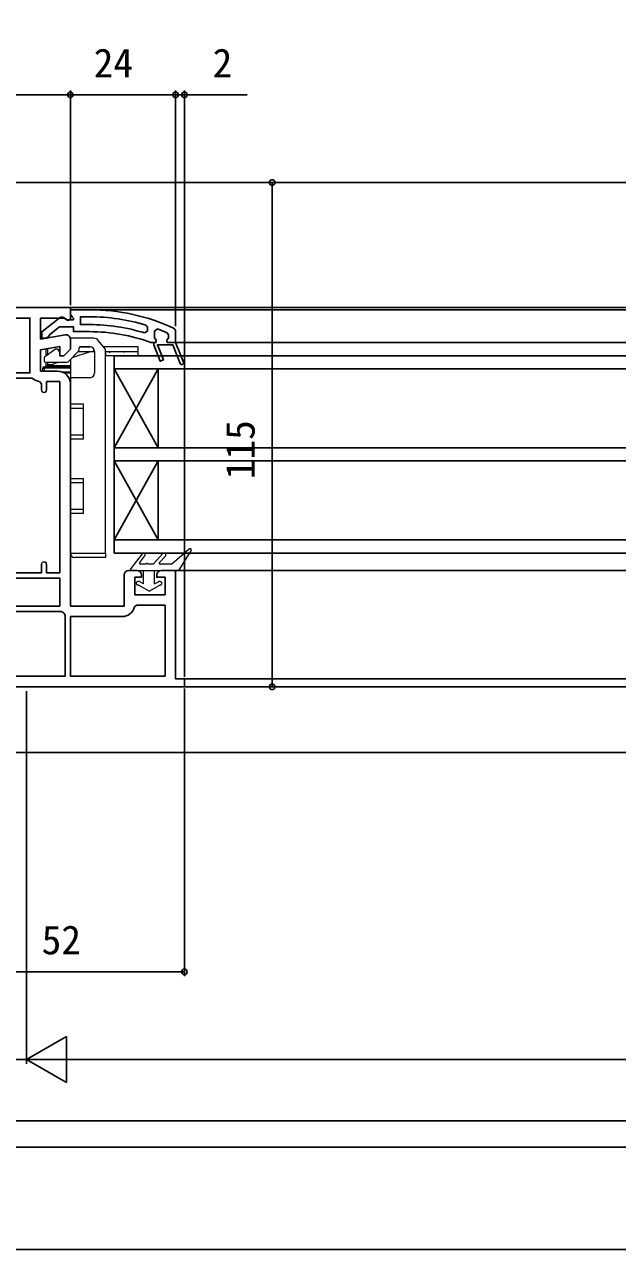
# Model space of a CAD drawing. Units: millimetres, scale not verified. Extents: x -525 to 525, y -783 to 778.
# Drawn here: x -256.3 to -121.1, y -782.7 to -503.3 of the extents above; entities that cross this region are included whole.
import ezdxf
from ezdxf.enums import TextEntityAlignment as Align

# ---------------------------------------------------------------- set-up
doc = ezdxf.new("R2010")
doc.units = ezdxf.units.MM
doc.header["$LTSCALE"] = 4
for name, color, linetype in [('0-3_YKK_11', 7, 'Continuous'), ('0-4_YKK_12', 2, 'Continuous'), ('0-7_YKK_D', 6, 'Continuous'), ('0-8_YKK_ZWAK', 7, 'Continuous'), ('0-9_YSS_K', 3, 'Continuous')]:
    doc.layers.add(name, color=color, linetype=linetype)
doc.layers.add('0-5_YKK_13', color=4, linetype='Continuous', lineweight=18)
doc.styles.add('ＭＳ ゴシック', font='')
doc.styles.get('ＭＳ ゴシック').set_extended_font_data('MS Gothic')

msp = doc.modelspace()

# ---------------------------------------------------------------- linework, layer by layer
at = {"layer": '0-3_YKK_11'}
msp.add_line((-230.671, -627.86), (-232.571, -627.86), dxfattribs=at)
for points in [[(-275.871, -540.36), (-275.871, -600.96), (-303.871, -600.96), (-303.871, -604.36), (-301.971, -604.36), (-301.471, -603.86), (-300.971, -603.36), (-275.871, -603.36), (-275.871, -654.36), (-274.371, -654.36), (-274.371, -666.86), (-275.871, -666.86), (-275.871, -669.36), (-271.871, -669.36), (-271.871, -654.36), (-219.871, -654.36), (-219.871, -652.56), (-221.871, -652.56), (-221.871, -627.86), (-225.171, -627.86)], [(-247.045, -574.075), (-252.671, -575.068), (-252.671, -570.26), (-247.315, -570.26), (-246.447, -570.802), (-245.871, -570.483), (-245.871, -567.86), (-262.378, -567.86), (-263.822, -540.308)], [(-241.504, -568.36), (-245.872, -568.36), (-245.872, -569.46), (-245.434, -569.956), (-245.172, -570.254), (-245.172, -570.66), (-246.572, -570.66), (-246.972, -570.46)], [(-273.471, -582.76), (-255.071, -582.76), (-255.071, -570.26), (-261.903, -570.26)], [(-248.389, -570.273), (-252.372, -573.385), (-252.372, -574.86), (-251.271, -574.86), (-250.771, -574.385), (-250.58, -574.015), (-248.333, -572.26), (-245.172, -572.26), (-245.172, -573.36), (-241.504, -573.36)], [(-241.504, -571.76), (-243.572, -571.76), (-243.572, -569.96), (-241.504, -569.96)], [(-228.627, -571.869), (-228.272, -572.347), (-228.272, -573.184), (-228.92, -573.662)], [(-223.772, -573.655), (-223.472, -574.113), (-223.472, -574.786), (-223.847, -575.27), (-223.772, -575.86), (-221.872, -575.86), (-220.1, -580.312), (-221.872, -575.86), (-221.872, -573.078), (-222.162, -572.625)], [(-248.771, -582.36), (-252.671, -582.36), (-252.671, -577.505), (-248.271, -576.729), (-248.271, -578.86), (-247.371, -578.86), (-245.871, -577.36), (-245.871, -575.06)], [(-220.844, -580.608), (-222.534, -576.36), (-226.011, -576.36), (-224.637, -579.812), (-225.38, -580.108), (-226.872, -576.36), (-226.872, -575.86), (-226.372, -575.86), (-226.297, -575.27), (-226.672, -574.786), (-226.672, -574.76), (-226.672, -573.225), (-225.997, -572.756)], [(-227.489, -575.83), (-227.318, -575.86), (-226.872, -575.86), (-226.872, -576.36), (-225.38, -580.108), (-224.637, -579.812), (-226.011, -576.36), (-222.534, -576.36), (-220.844, -580.608)], [(-273.471, -628.36), (-273.471, -583.96), (-254.671, -583.96), (-254.326, -584.098)], [(-252.92, -584.747), (-252.471, -585.245), (-252.471, -586.66)], [(-251.271, -586.66), (-251.271, -584.76), (-248.271, -584.76), (-248.271, -628.36), (-251.271, -628.36), (-251.271, -626.46)], [(-233.571, -628.86), (-233.571, -635.96), (-245.871, -635.96), (-245.871, -585.26)], [(-252.471, -626.46), (-252.471, -628.36), (-273.471, -628.36)], [(-226.171, -628.86), (-226.171, -629.36), (-224.271, -629.36), (-224.271, -633.36), (-231.171, -633.36), (-231.171, -629.36), (-229.671, -629.36), (-229.671, -628.86)], [(-231.253, -636.143), (-230.767, -635.76), (-224.271, -635.76), (-224.271, -651.96)], [(-247.582, -637.337), (-247.964, -637.16), (-273.471, -637.16), (-273.471, -651.96)], [(-273.471, -651.96), (-247.071, -651.96), (-247.071, -638.053), (-247.248, -637.671)], [(-224.271, -651.96), (-245.871, -651.96), (-245.871, -638.36), (-234.071, -638.36)]]:
    msp.add_lwpolyline(points, dxfattribs=at)
msp.add_lwpolyline([(-273.471, -635.96), (-248.271, -635.96), (-248.271, -629.56), (-273.471, -629.56)], close=True, dxfattribs=at)
for centre, radius, start, end in [((-241.505, -614.36), 46, 65.13402, 89.99999), ((-247.772, -571.06), 1, 36.86989, 128.08672), ((-241.504, -614.36), 44.4, 73.13981, 90.00001), ((-241.504, -614.36), 42.6, 72.81723, 90.00001), ((-246.871, -575.06), 1, 360, 99.99998), ((-241.504, -614.36), 41, 70.01112, 90.00001), ((-241.504, -614.36), 44.4, 66.46078, 69.55779), ((-220.472, -580.46), 0.4, 201.69939, 21.69941), ((-220.472, -580.46), 0.4, 201.69939, 21.69941), ((-248.771, -585.26), 2.9, 0.00001, 89.99999), ((-252.671, -582.36), 2.4, 226.39716, 264.0622), ((-251.871, -586.66), 0.6, 179.99999, 0.00001), ((-251.871, -626.46), 0.6, 359.99999, 180.00001), ((-232.571, -628.86), 1, 90.00001, 179.99999), ((-230.671, -628.86), 1, 0.00001, 89.99999), ((-225.171, -628.86), 1, 90.00001, 179.99999), ((-234.071, -635.46), 2.9, 270.00001, 346.39104), ((-245.371, -635.46), 2.9, 220.32022, 229.67978)]:
    msp.add_arc(centre, radius, start, end, dxfattribs=at)
at = {"layer": '0-4_YKK_12'}
for p, q in [((-265.873, -539.36), (2.602, -539.36)), ((-246.371, -567.86), (2.602, -567.86)), ((-241.504, -568.36), (2.602, -568.36)), ((2.602, -575.86), (-221.871, -575.86)), ((-235.871, -578.862), (2.602, -578.862)), ((-235.871, -623.86), (-235.871, -578.862)), ((-235.871, -581.86), (2.602, -581.86)), ((-235.871, -581.86), (-225.871, -599.86)), ((-235.871, -599.86), (-225.871, -581.86)), ((-225.871, -581.86), (-225.871, -599.86)), ((-235.871, -599.86), (2.602, -599.86)), ((-235.871, -602.86), (2.602, -602.86)), ((-235.871, -620.86), (-225.871, -602.86)), ((-235.871, -602.86), (-225.871, -620.86)), ((-225.871, -620.86), (-225.871, -602.86)), ((-235.871, -620.86), (2.602, -620.86)), ((-235.871, -623.86), (2.602, -623.86)), ((2.602, -627.86), (-222.372, -627.86)), ((-220.372, -652.56), (2.602, -652.56)), ((-220.371, -654.36), (2.602, -654.36)), ((-273.424, -669.36), (2.602, -669.36))]:
    msp.add_line(p, q, dxfattribs=at)
at = {"layer": '0-5_YKK_13'}
for p, q in [((-245.892, -574.86), (-245.871, -574.86)), ((-245.871, -575.06), (-245.871, -574.86)), ((-245.871, -575.06), (-245.871, -576.653)), ((-240.592, -574.86), (-245.671, -574.86)), ((-237.937, -577.278), (-239.421, -575.423)), ((-249.223, -577.396), (-251.743, -579.161)), ((-251.371, -578.901), (-251.371, -577.275)), ((-251.071, -577.222), (-251.071, -578.691)), ((-248.787, -577.36), (-249.108, -577.36)), ((-248.271, -578.053), (-248.614, -577.46)), ((-246.396, -580.214), (-244.018, -577.835)), ((-244.043, -577.86), (-240.371, -577.86)), ((-243.871, -577.482), (-243.871, -577.06)), ((-243.671, -576.86), (-241.371, -576.86)), ((-241.471, -576.86), (-243.671, -576.86)), ((-241.371, -576.86), (-241.471, -576.86)), ((-240.621, -577.199), (-240.621, -577.86)), ((-240.371, -577.86), (-240.371, -582.86)), ((-230.671, -576.86), (-238.271, -576.86)), ((-237.871, -623.86), (-237.871, -577.466)), ((-237.871, -577.86), (-230.671, -577.86)), ((-237.871, -577.86), (-237.871, -578.862)), ((-236.918, -578.13), (-236.918, -578.23)), ((-233.743, -578.03), (-233.743, -578.13)), ((-230.671, -577.86), (-230.371, -577.86)), ((-230.568, -577.93), (-230.568, -578.03)), ((-230.372, -578.862), (-230.371, -577.86)), ((-251.871, -579.407), (-251.871, -580.06)), ((-251.571, -580.36), (-246.75, -580.36)), ((-251.371, -581.06), (-251.371, -580.36)), ((-251.071, -581.06), (-251.371, -581.06)), ((-251.071, -580.36), (-251.071, -581.06)), ((-249.888, -580.78), (-248.654, -580.36)), ((-245.871, -579.689), (-245.871, -583.86)), ((-240.371, -578.862), (-240.372, -578.862)), ((-230.372, -578.862), (-237.871, -578.862)), ((-232.155, -578.823), (-232.155, -578.862)), ((-252.171, -582.36), (-252.171, -581.66)), ((-251.871, -581.36), (-246.171, -581.36)), ((-251.871, -581.66), (-251.871, -581.36)), ((-246.171, -581.66), (-251.871, -581.66)), ((-247.713, -582.56), (-245.871, -582.56)), ((-245.871, -582.86), (-247.143, -582.86)), ((-246.171, -581.36), (-246.171, -581.66)), ((-245.871, -583.86), (-245.871, -589.86)), ((-241.371, -583.86), (-245.871, -583.86)), ((-245.871, -589.86), (-242.871, -589.86)), ((-242.871, -597.86), (-242.871, -589.86)), ((-245.871, -596.86), (-242.871, -596.86)), ((-245.871, -597.86), (-245.871, -596.86)), ((-245.871, -597.86), (-245.871, -606.86)), ((-242.871, -597.86), (-245.871, -597.86)), ((-245.871, -606.86), (-242.871, -606.86)), ((-242.871, -614.86), (-242.871, -606.86)), ((-245.871, -613.86), (-242.871, -613.86)), ((-245.871, -614.86), (-245.871, -613.86)), ((-245.871, -614.86), (-245.871, -623.86)), ((-242.871, -614.86), (-245.871, -614.86)), ((-222.715, -626.312), (-218.766, -622.932)), ((-245.871, -623.86), (-237.871, -623.86)), ((-237.871, -624.86), (-244.871, -624.86)), ((-237.871, -623.86), (-237.871, -624.86)), ((-229.487, -624.014), (-232.108, -627.376)), ((-230.044, -626.038), (-228.855, -624.506)), ((-226.912, -626.297), (-224.764, -623.988)), ((-225.566, -626.024), (-224.178, -624.533)), ((-221.171, -627.86), (-218.317, -623.32)), ((-231.871, -627.86), (-221.171, -627.86)), ((-228.593, -626.36), (-229.886, -626.36)), ((-229.171, -630.915), (-229.171, -627.86)), ((-227.058, -626.36), (-228.193, -626.36)), ((-226.671, -630.915), (-226.671, -627.86)), ((-222.845, -626.36), (-225.419, -626.36)), ((-230.239, -630.36), (-230.471, -630.36)), ((-230.346, -631.16), (-230.471, -631.16)), ((-227.921, -632.56), (-230.346, -631.16)), ((-229.171, -630.915), (-230.039, -630.414)), ((-227.921, -632.56), (-225.496, -631.16)), ((-226.671, -630.915), (-225.804, -630.414)), ((-225.371, -630.36), (-225.604, -630.36)), ((-225.371, -631.16), (-225.496, -631.16))]:
    msp.add_line(p, q, dxfattribs=at)
for points in [[(-245.454, -579.272), (-241.306, -577.86), (-240.371, -577.86)], [(-230.371, -577.86), (-230.371, -576.86), (-230.671, -576.86)], [(-251.071, -581.36), (-251.071, -581.06), (-245.871, -581.06)], [(-252.171, -581.66), (-251.871, -581.66), (-251.871, -582.36)], [(-242.871, -590.86), (-245.871, -590.86), (-245.871, -589.86)], [(-242.871, -607.86), (-245.871, -607.86), (-245.871, -606.86)]]:
    msp.add_lwpolyline(points, dxfattribs=at)
for centre, radius, start, end in [((-245.671, -575.06), 0.2, 90, 180), ((-240.592, -576.36), 1.5, 38.65981, 90), ((-249.108, -577.56), 0.2, 90, 125), ((-248.787, -577.56), 0.2, 30, 90), ((-244.371, -577.482), 0.5, 315, 0), ((-243.671, -577.06), 0.2, 90, 180), ((-241.371, -577.86), 1, 0, 90), ((-238.171, -577.466), 0.3, 0, 38.65981), ((-251.571, -579.407), 0.3, 125, 180), ((-251.571, -580.06), 0.3, 180, 270), ((-251.671, -581.06), 0.3, 270, 0), ((-250.371, -579.36), 1.5, 221.81031, 228.18969), ((-250.371, -579.36), 1.5, 242.18186, 288.79043), ((-246.75, -579.86), 0.5, 270, 315), ((-246.171, -581.06), 0.3, 270, 0), ((-251.871, -581.66), 0.3, 90, 180), ((-246.171, -581.06), 0.6, 270, 300), ((-241.371, -582.86), 1, 270, 0), ((-218.571, -623.16), 0.3, 327.84718, 130.56105), ((-244.871, -623.86), 1, 180, 270), ((-229.171, -624.26), 0.4, 322.18768, 142.05449), ((-224.471, -624.26), 0.4, 317.0674, 137.0674), ((-231.871, -627.56), 0.3, 142.05449, 270), ((-229.886, -626.16), 0.2, 142.18768, 270), ((-228.393, -626.36), 0.2, 0, 180), ((-227.058, -626.16), 0.2, 270, 317.0674), ((-225.419, -626.16), 0.2, 137.0674, 270), ((-222.845, -626.16), 0.2, 270, 310.56105), ((-230.471, -630.76), 0.4, 90, 270), ((-230.239, -630.76), 0.4, 60, 90), ((-225.604, -630.76), 0.4, 90, 120), ((-225.371, -630.76), 0.4, 270, 90)]:
    msp.add_arc(centre, radius, start, end, dxfattribs=at)
at = {"layer": '0-7_YKK_D'}
for p, q in [((-263.871, -519.36), (-245.871, -519.36)), ((-245.871, -567.36), (-245.871, -518.36)), ((-245.871, -567.36), (-245.871, -518.36)), ((-245.871, -519.36), (-221.872, -519.36)), ((-221.872, -519.36), (-224.422, -519.36)), ((-221.872, -572.078), (-221.872, -518.36)), ((-221.872, -572.078), (-221.872, -518.36)), ((-221.872, -519.36), (-219.871, -519.36)), ((-219.871, -652.06), (-219.871, -518.36)), ((-219.871, -519.36), (-205.555, -519.36)), ((-199.871, -539.36), (-199.871, -654.36)), ((-255.871, -655.36), (-255.871, -740.36)), ((-255.871, -655.36), (-255.871, -740.36)), ((-219.871, -654.761), (-219.871, -720.36)), ((-219.371, -654.36), (-198.871, -654.36)), ((-271.871, -719.36), (-219.871, -719.36)), ((-255.871, -739.36), (-246.778, -734.11)), ((-246.778, -744.61), (-246.778, -734.11)), ((-275.871, -739.36), (-255.871, -739.36)), ((-255.871, -739.36), (-246.778, -744.61)), ((-255.871, -739.36), (-237.685, -739.36)), ((253.629, -739.36), (-245.371, -739.36)), ((-265.371, -759.36), (273.629, -759.36))]:
    msp.add_line(p, q, dxfattribs=at)
for centre in [(-245.871, -519.36), (-245.871, -519.36), (-221.872, -519.36), (-221.872, -519.36), (-219.871, -519.36), (-199.871, -539.36), (-199.871, -654.36), (-219.871, -719.36)]:
    msp.add_circle(centre, 0.637, dxfattribs=at)
at = {"layer": '0-8_YKK_ZWAK'}
msp.add_lwpolyline([(-525, -782.7), (525, -782.7), (525, 747.3)], dxfattribs=at)
at = {"layer": '0-9_YSS_K'}
msp.add_line((-275.874, -753.36), (2.629, -753.36), dxfattribs=at)

# ---------------------------------------------------------------- texts
at = {"layer": '0-7_YKK_D', "style": 'ＭＳ ゴシック'}
for s, p in [('24', (-240.545, -517.36)), ('2', (-213.436, -517.36)), ('52', (-252.417, -717.36))]:
    msp.add_text(s, height=6.598, dxfattribs=at).set_placement(p, align=Align.BOTTOM_LEFT)
msp.add_text('115', height=6.598, rotation=90, dxfattribs=at).set_placement((-201.871, -607.036), align=Align.BOTTOM_LEFT)

doc.saveas('drawing.dxf')
